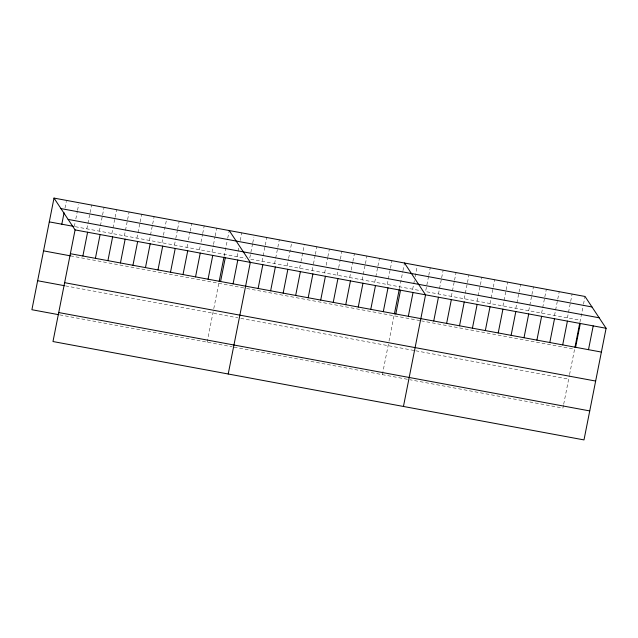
<?xml version="1.0" encoding="UTF-8"?>
<svg xmlns="http://www.w3.org/2000/svg" width="638" height="638" viewBox="0 0 638 638"><rect width="100%" height="100%" fill="white"/><g stroke="black" fill="none" stroke-linecap="round" stroke-linejoin="round"><path stroke-width="0.48" stroke-dasharray="3.19 2.39" d="M65.012 208.02L66.336 201.361M74.327 226.514L75.085 222.71M75.834 218.906L77.342 211.29M77.533 210.341L78.657 204.631M86.848 228.835L89.862 213.61M90.046 212.661L91.553 205.045M99.361 231.155L102.375 215.931M102.566 214.982L104.074 207.366M111.881 233.476L114.896 218.252M115.079 217.295L116.587 209.687M124.394 235.789L127.409 220.565M127.6 219.616L129.107 212.007M136.915 238.11L139.929 222.885M140.113 221.936L141.62 214.32M149.428 240.43L154.141 216.641M161.948 242.751L163.264 236.084M163.456 235.135L166.654 218.962M174.461 245.064L175.594 239.354M175.785 238.405L177.476 229.839M177.667 228.89L179.174 221.282M186.982 247.384L187.732 243.58M188.489 239.776L189.996 232.16M190.18 231.211L191.687 223.595M199.495 249.705L200.252 245.901M201.002 242.089L202.509 234.481M202.701 233.532L204.208 225.916M212.015 252.026L213.331 245.359M213.523 244.41L215.03 236.802M215.213 235.845L216.721 228.237M207.135 342.183L213.594 309.574M213.77 308.672L218.794 283.328M224.145 256.277L227.543 239.114M227.734 238.165L229.241 230.557M237.049 256.659L238.74 248.094M240.247 240.486L241.754 232.87M252.576 243.756L249.562 258.98L420.952 290.729M252.768 242.807L253.9 237.097M262.082 261.301L265.097 246.077M265.28 245.12L266.788 237.511M274.595 263.614L279.308 239.832M287.116 265.934L288.432 259.275M288.623 258.326L291.821 242.145M299.629 268.255L300.761 262.545M300.953 261.596L304.342 244.466M312.149 270.576L313.282 264.866M313.465 263.909L315.164 255.352M315.355 254.395L316.855 246.786M324.662 272.889L325.42 269.084M326.17 265.28L327.677 257.664M327.868 256.715L329.375 249.107M337.183 275.209L338.499 268.55M338.69 267.601L340.198 259.985M340.389 259.036L341.896 251.42M349.696 277.53L351.02 270.871M351.203 269.914L352.71 262.306M352.902 261.357L354.409 253.741M362.217 279.851L365.231 264.626M365.422 263.669L366.93 256.061M374.737 282.163L377.744 266.939M377.935 265.99L379.443 258.382M387.25 284.484L390.265 269.26M390.456 268.311L391.963 260.695M382.369 374.65L388.829 342.04M389.013 341.131L394.029 315.794M399.388 288.735L402.785 271.581M402.969 270.632L404.476 263.016M412.666 289.189L414.357 280.632M415.115 276.82L417.372 265.408M428.576 276.358L425.562 291.582L580.317 320.252M428.76 275.409L430.267 267.793M438.458 293.966L441.472 278.75M441.655 277.793L443.163 270.185M451.353 296.359L454.368 281.135M454.551 280.186L456.058 272.57M464.249 298.751L467.263 283.527M467.455 282.57L468.962 274.962M477.144 301.136L481.857 277.347M490.04 303.529L494.753 279.739M502.935 305.913L505.95 290.689M506.141 289.74L507.649 282.132M515.831 308.306L518.846 293.081M519.037 292.132L520.544 284.516M528.727 310.69L531.741 295.466M531.933 294.517L533.44 286.909M541.622 313.083L544.637 297.858M544.828 296.909L546.335 289.293M554.518 315.467L559.231 291.686M567.421 317.86L572.126 294.07M563.498 405.194L562.923 408.097L410.011 379.769M563.689 404.229L569.375 375.487M569.559 374.578L574.575 349.241L421.662 320.914M579.934 322.182L583.331 305.028M583.515 304.071L585.022 296.463M75.292 226.697L245.71 258.262M70.515 255.862L243.828 287.969M246.715 288.504L419.82 320.571M65.562 285.904L237.91 317.836M240.797 318.37L413.902 350.437M415.745 350.78L568.657 379.108M59.82 314.893L232.168 346.825M234.098 347.184L408.168 379.427"/><path stroke-width="0.96" d="M54.007 198.091L75.077 229.903L52.978 341.537L583.993 439.909L606.1 328.275L585.022 296.463L54.007 198.091L31.9 309.725L58.855 314.717M61.814 224.201L64.071 212.781M82.884 256.013L87.597 232.224M95.405 258.326L100.11 234.545M107.918 260.647L112.631 236.865M120.438 262.968L125.144 239.178M132.951 265.288L137.664 241.499M145.472 267.601L150.185 243.82M157.985 269.922L162.698 246.14M170.506 272.243L175.219 248.453M183.018 274.563L187.732 250.774M195.539 276.876L200.252 253.095M208.06 279.197L212.765 255.415M219.177 281.398L223.954 257.242M220.573 281.517L225.286 257.728M233.093 283.838L237.799 260.049M228.213 374.004L250.319 262.37L229.241 230.557M258.127 288.472L262.832 264.69M270.64 290.792L275.353 267.003M283.16 293.113L287.866 269.324M295.673 295.426L300.386 271.644M308.194 297.747L312.899 273.965M320.707 300.067L325.42 276.278M333.227 302.388L337.933 278.599M345.74 304.701L350.453 280.919M358.261 307.022L362.966 283.24M370.774 309.342L375.487 285.553M383.294 311.663L388 287.874M394.412 313.856L399.197 289.7M395.807 313.976L400.52 290.194M408.328 316.296L413.033 292.515M403.447 406.462L425.554 294.828L404.476 263.016M433.736 321.002L438.45 297.22M446.632 323.394L451.345 299.605M459.535 325.787L464.241 301.997M472.431 328.171L477.136 304.39M485.327 330.564L490.032 306.774M498.222 332.948L502.927 309.167M511.118 335.341L515.823 311.551M524.013 337.725L528.727 313.944M536.909 340.118L541.622 316.328M549.804 342.51L554.518 318.721M562.7 344.895L567.413 321.105M574.958 347.303L579.743 323.147M575.596 347.287L580.309 323.498M588.491 349.672L593.204 325.89M60.961 208.594L591.976 306.958M68.122 219.408L599.146 317.78M49.293 221.88L73.362 226.338M75.077 229.903L606.1 328.275M70.371 253.693L601.387 352.064M43.551 250.87L70.515 255.862M64.629 282.682L595.653 381.053M37.642 280.736L64.597 285.728M58.72 312.548L589.735 410.92"/></g></svg>
